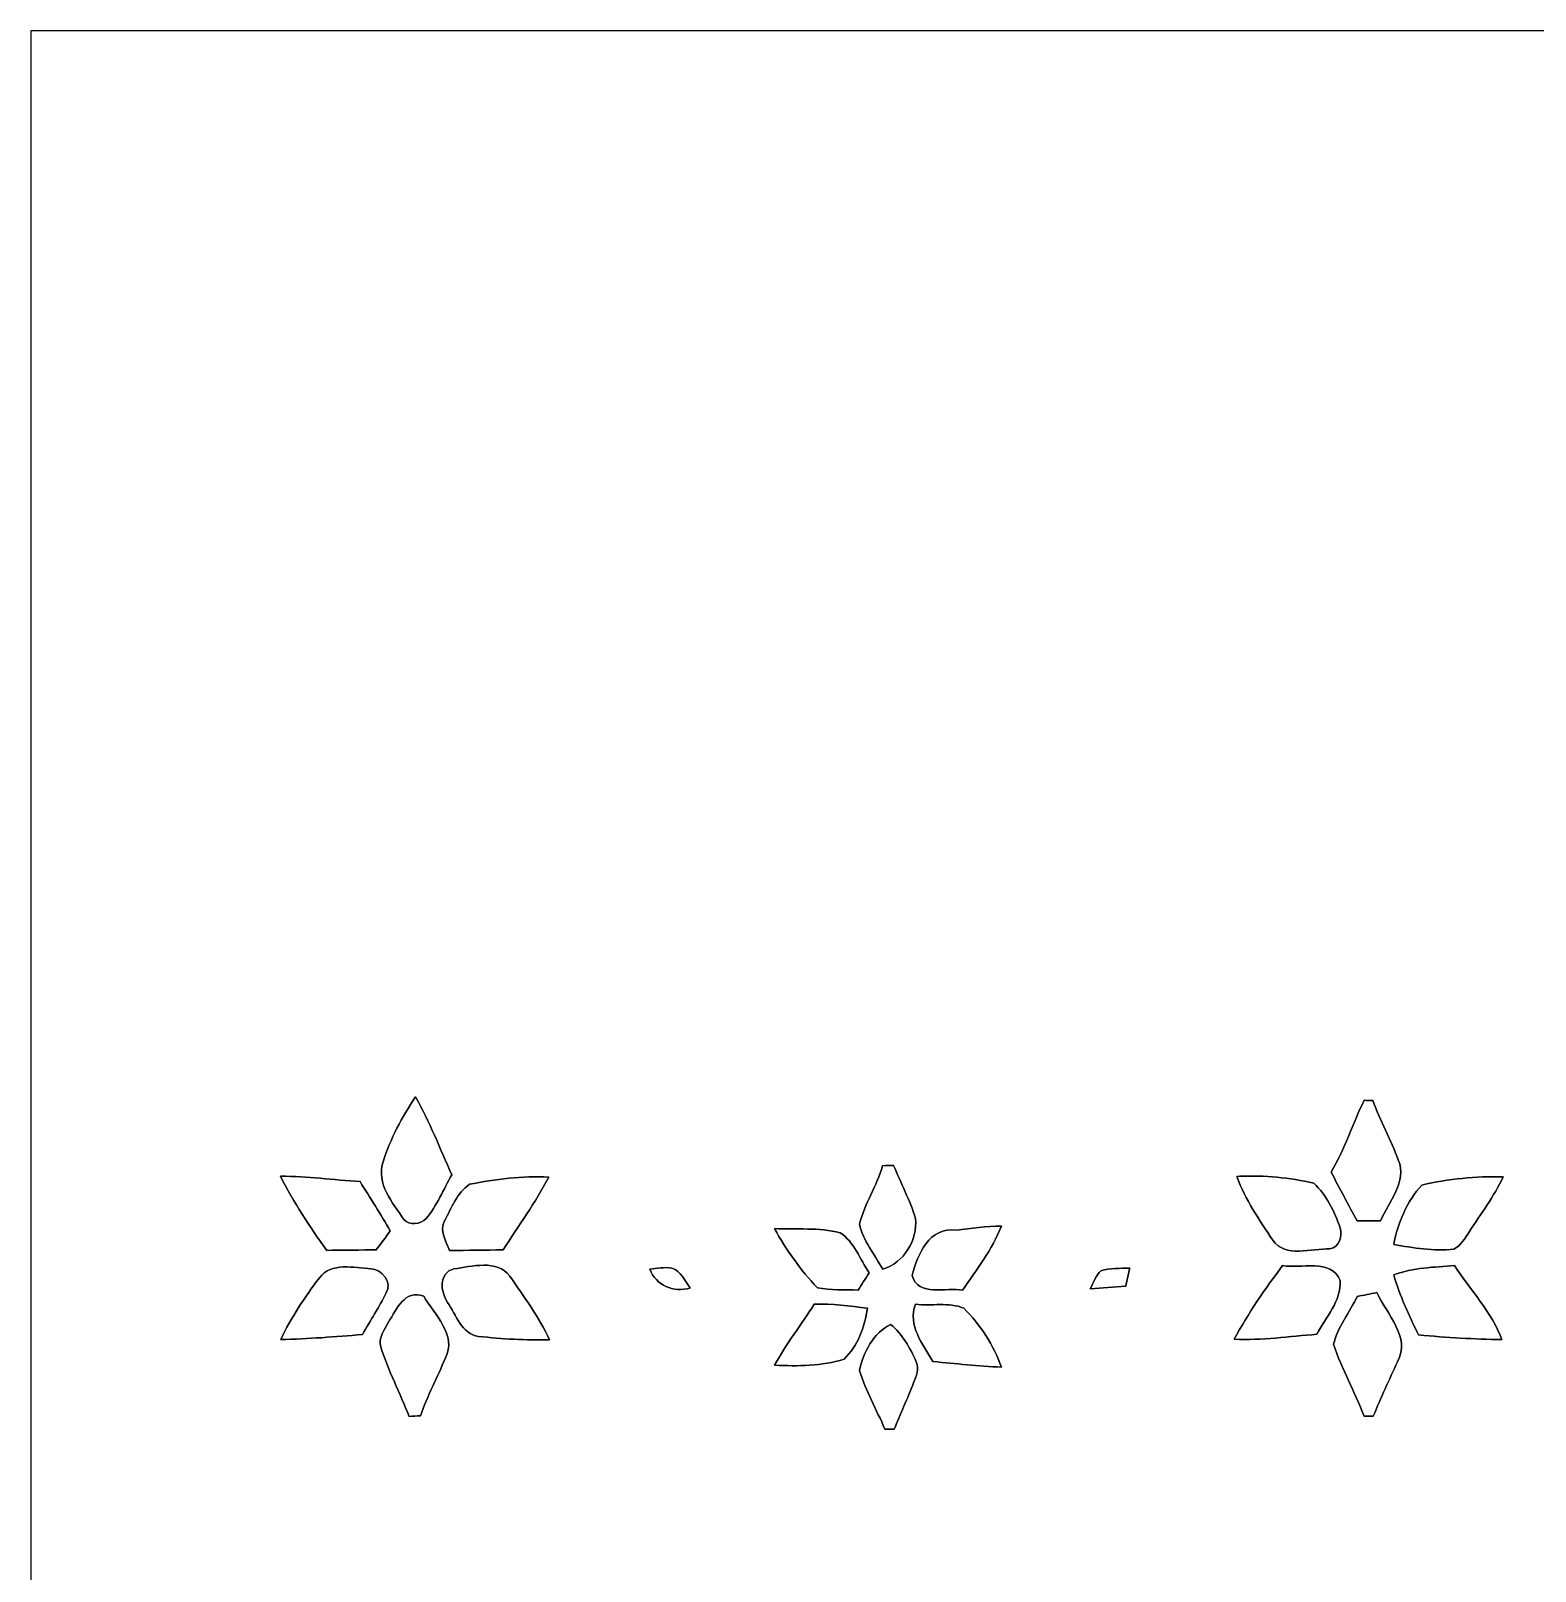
# Model space of a CAD drawing. Header units: centimetres. Extents: x -16.8 to 16.8, y -16.7 to 16.7.
# Drawn here: x -16.77 to -0.49, y 0 to 16.67 of the extents above; entities that cross this region are included whole.
import ezdxf

# ---------------------------------------------------------------- set-up
doc = ezdxf.new("R2010")
doc.units = ezdxf.units.CM
doc.header["$MEASUREMENT"] = 0
doc.layers.add('Layer 1', color=7, linetype='Continuous')

msp = doc.modelspace()

# ---------------------------------------------------------------- linework, layer by layer
at = {"layer": 'Layer 1', "color": 7}
for points, knots in [([(-16.77458, 16.66875), (-16.77458, 16.66875), (16.77458, 16.66875), (16.77458, 16.66875), (16.77458, 16.66875), (16.77458, 16.66875), (16.77458, -16.66875), (16.77458, -16.66875), (16.77458, -16.66875), (16.77458, -16.66875), (-16.77458, -16.66875), (-16.77458, -16.66875), (-16.77458, -16.66875), (-16.77458, -16.66875), (-16.77458, 16.66875), (-16.77458, 16.66875), (-16.77458, 16.66875), (-16.77458, 16.66875), (-16.77458, 16.66875), (-16.77458, 16.66875)], [0, 0, 0, 0, 0.16666667, 0.16666667, 0.16666667, 0.16666667, 0.33333333, 0.33333333, 0.33333333, 0.33333333, 0.5, 0.5, 0.5, 0.5, 0.66666667, 0.66666667, 0.66666667, 0.66666667, 1, 1, 1, 1]), ([(-12.96211, 4.42842), (-12.88274, 4.67889), (-12.75644, 4.91419), (-12.61181, 5.13256), (-12.61181, 5.13256), (-12.45553, 4.86445), (-12.34687, 4.572), (-12.2174, 4.29048), (-12.2174, 4.29048), (-12.30948, 4.13279), (-12.37439, 3.95499), (-12.49539, 3.81564), (-12.49539, 3.81564), (-12.56065, 3.75461), (-12.67178, 3.73521), (-12.73704, 3.80718), (-12.73704, 3.80718), (-12.85699, 3.98815), (-13.03902, 4.19029), (-12.96211, 4.42842)], [0, 0, 0, 0, 0.16666667, 0.16666667, 0.16666667, 0.16666667, 0.33333333, 0.33333333, 0.33333333, 0.33333333, 0.5, 0.5, 0.5, 0.5, 0.66666667, 0.66666667, 0.66666667, 0.66666667, 1, 1, 1, 1]), ([(-2.34209, 5.09587), (-2.31881, 5.09517), (-2.27189, 5.09376), (-2.24825, 5.09305), (-2.24825, 5.09305), (-2.1657, 4.87539), (-2.0574, 4.66866), (-1.97203, 4.45206), (-1.97203, 4.45206), (-1.87607, 4.2104), (-2.07222, 4.00156), (-2.1657, 3.79166), (-2.1657, 3.79166), (-2.22885, 3.79166), (-2.35444, 3.79201), (-2.41723, 3.79201), (-2.41723, 3.79201), (-2.51389, 3.96593), (-2.60738, 4.14126), (-2.6984, 4.31765), (-2.6984, 4.31765), (-2.55376, 4.56494), (-2.46592, 4.8387), (-2.34209, 5.09587)], [0, 0, 0, 0, 0.14285714, 0.14285714, 0.14285714, 0.14285714, 0.28571429, 0.28571429, 0.28571429, 0.28571429, 0.42857143, 0.42857143, 0.42857143, 0.42857143, 0.57142857, 0.57142857, 0.57142857, 0.57142857, 0.71428571, 0.71428571, 0.71428571, 0.71428571, 1, 1, 1, 1]), ([(-7.55403, 4.3882), (-7.51452, 4.38856), (-7.47501, 4.38856), (-7.43514, 4.38856), (-7.43514, 4.38856), (-7.35471, 4.19876), (-7.26017, 4.01461), (-7.19772, 3.81741), (-7.19772, 3.81741), (-7.17515, 3.58069), (-7.32296, 3.33798), (-7.55297, 3.26672), (-7.55297, 3.26672), (-7.63658, 3.42865), (-7.76993, 3.57399), (-7.80344, 3.75673), (-7.80344, 3.75673), (-7.75018, 3.97651), (-7.61647, 4.16983), (-7.55403, 4.3882)], [0, 0, 0, 0, 0.16666667, 0.16666667, 0.16666667, 0.16666667, 0.33333333, 0.33333333, 0.33333333, 0.33333333, 0.5, 0.5, 0.5, 0.5, 0.66666667, 0.66666667, 0.66666667, 0.66666667, 1, 1, 1, 1]), ([(-14.07195, 4.2739), (-13.78409, 4.2732), (-13.49798, 4.23545), (-13.21118, 4.21534), (-13.21118, 4.21534), (-13.09934, 4.03966), (-12.98963, 3.86221), (-12.88309, 3.683), (-12.88309, 3.683), (-12.93354, 3.61386), (-12.98504, 3.54506), (-13.03726, 3.47698), (-13.03726, 3.47698), (-13.17025, 3.47557), (-13.4366, 3.4731), (-13.56995, 3.47169), (-13.56995, 3.47169), (-13.75622, 3.72639), (-13.92908, 3.99239), (-14.07195, 4.2739)], [0, 0, 0, 0, 0.16666667, 0.16666667, 0.16666667, 0.16666667, 0.33333333, 0.33333333, 0.33333333, 0.33333333, 0.5, 0.5, 0.5, 0.5, 0.66666667, 0.66666667, 0.66666667, 0.66666667, 1, 1, 1, 1]), ([(-12.02761, 4.18641), (-11.74574, 4.24215), (-11.45646, 4.28025), (-11.16859, 4.26508), (-11.16859, 4.26508), (-11.31041, 3.98921), (-11.49491, 3.73874), (-11.66072, 3.47733), (-11.66072, 3.47733), (-11.85404, 3.47521), (-12.04736, 3.47239), (-12.24068, 3.46886), (-12.24068, 3.46886), (-12.28019, 3.57011), (-12.35428, 3.683), (-12.29572, 3.79166), (-12.29572, 3.79166), (-12.22058, 3.92959), (-12.16025, 4.09328), (-12.02761, 4.18641)], [0, 0, 0, 0, 0.16666667, 0.16666667, 0.16666667, 0.16666667, 0.33333333, 0.33333333, 0.33333333, 0.33333333, 0.5, 0.5, 0.5, 0.5, 0.66666667, 0.66666667, 0.66666667, 0.66666667, 1, 1, 1, 1]), ([(-3.68759, 4.2732), (-3.42018, 4.28484), (-3.14854, 4.25979), (-2.88784, 4.19911), (-2.88784, 4.19911), (-2.74814, 4.07176), (-2.66312, 3.89079), (-2.60103, 3.7144), (-2.60103, 3.7144), (-2.57598, 3.62726), (-2.60844, 3.50026), (-2.71286, 3.48862), (-2.71286, 3.48862), (-2.90689, 3.49391), (-3.19793, 3.38596), (-3.33093, 3.58211), (-3.33093, 3.58211), (-3.47768, 3.80012), (-3.62691, 4.02272), (-3.72145, 4.26932), (-3.72145, 4.26932), (-3.72145, 4.26932), (-3.68759, 4.2732), (-3.68759, 4.2732)], [0, 0, 0, 0, 0.14285714, 0.14285714, 0.14285714, 0.14285714, 0.28571429, 0.28571429, 0.28571429, 0.28571429, 0.42857143, 0.42857143, 0.42857143, 0.42857143, 0.57142857, 0.57142857, 0.57142857, 0.57142857, 0.71428571, 0.71428571, 0.71428571, 0.71428571, 1, 1, 1, 1]), ([(-1.71662, 4.17901), (-1.42981, 4.24356), (-1.13277, 4.27637), (-0.8382, 4.26649), (-0.8382, 4.26649), (-0.93486, 4.05483), (-1.07738, 3.86962), (-1.20191, 3.67418), (-1.20191, 3.67418), (-1.24989, 3.60433), (-1.29434, 3.52637), (-1.37054, 3.48333), (-1.37054, 3.48333), (-1.58926, 3.46393), (-1.80728, 3.49603), (-2.02142, 3.53624), (-2.02142, 3.53624), (-1.97591, 3.77049), (-1.87889, 4.00332), (-1.71662, 4.17901)], [0, 0, 0, 0, 0.16666667, 0.16666667, 0.16666667, 0.16666667, 0.33333333, 0.33333333, 0.33333333, 0.33333333, 0.5, 0.5, 0.5, 0.5, 0.66666667, 0.66666667, 0.66666667, 0.66666667, 1, 1, 1, 1]), ([(-8.72455, 3.70699), (-8.48819, 3.69535), (-8.24406, 3.72181), (-8.01335, 3.66219), (-8.01335, 3.66219), (-7.86165, 3.5627), (-7.79992, 3.37573), (-7.70008, 3.22968), (-7.70008, 3.22968), (-7.73924, 3.16618), (-7.77946, 3.10268), (-7.81967, 3.03953), (-7.81967, 3.03953), (-7.96608, 3.054), (-8.11671, 3.03354), (-8.26064, 3.06776), (-8.26064, 3.06776), (-8.44197, 3.25755), (-8.59861, 3.47557), (-8.72455, 3.70699)], [0, 0, 0, 0, 0.16666667, 0.16666667, 0.16666667, 0.16666667, 0.33333333, 0.33333333, 0.33333333, 0.33333333, 0.5, 0.5, 0.5, 0.5, 0.66666667, 0.66666667, 0.66666667, 0.66666667, 1, 1, 1, 1]), ([(-6.75569, 3.68935), (-6.59448, 3.71157), (-6.4322, 3.73486), (-6.26886, 3.73274), (-6.26886, 3.73274), (-6.3694, 3.47945), (-6.53768, 3.26284), (-6.68973, 3.03953), (-6.68973, 3.03953), (-6.85765, 3.07587), (-7.17479, 2.96333), (-7.23406, 3.20146), (-7.23406, 3.20146), (-7.17585, 3.42794), (-7.04921, 3.73204), (-6.75569, 3.68935)], [0, 0, 0, 0, 0.2, 0.2, 0.2, 0.2, 0.4, 0.4, 0.4, 0.4, 0.6, 0.6, 0.6, 0.6, 1, 1, 1, 1]), ([(-13.65109, 3.17429), (-13.52338, 3.34857), (-13.27291, 3.28189), (-13.09335, 3.27237), (-13.09335, 3.27237), (-12.97376, 3.26602), (-12.85663, 3.12667), (-12.92719, 3.01272), (-12.92719, 3.01272), (-13.00304, 2.85679), (-13.10005, 2.71286), (-13.18436, 2.56117), (-13.18436, 2.56117), (-13.47858, 2.53683), (-13.7728, 2.51213), (-14.06807, 2.5079), (-14.06807, 2.5079), (-13.95836, 2.74638), (-13.80702, 2.96404), (-13.65109, 3.17429)], [0, 0, 0, 0, 0.16666667, 0.16666667, 0.16666667, 0.16666667, 0.33333333, 0.33333333, 0.33333333, 0.33333333, 0.5, 0.5, 0.5, 0.5, 0.66666667, 0.66666667, 0.66666667, 0.66666667, 1, 1, 1, 1]), ([(-12.19482, 3.27166), (-12.00291, 3.29494), (-11.7288, 3.37961), (-11.59016, 3.19299), (-11.59016, 3.19299), (-11.4367, 2.97004), (-11.27301, 2.7499), (-11.15871, 2.50331), (-11.15871, 2.50331), (-11.41554, 2.49837), (-11.67271, 2.51213), (-11.92777, 2.54071), (-11.92777, 2.54071), (-12.11227, 2.56434), (-12.17119, 2.77742), (-12.26326, 2.90865), (-12.26326, 2.90865), (-12.34158, 3.02154), (-12.36169, 3.23074), (-12.19482, 3.27166)], [0, 0, 0, 0, 0.16666667, 0.16666667, 0.16666667, 0.16666667, 0.33333333, 0.33333333, 0.33333333, 0.33333333, 0.5, 0.5, 0.5, 0.5, 0.66666667, 0.66666667, 0.66666667, 0.66666667, 1, 1, 1, 1]), ([(-3.22404, 3.308), (-3.03918, 3.26743), (-2.6924, 3.39161), (-2.60315, 3.14537), (-2.60315, 3.14537), (-2.58763, 2.91924), (-2.75802, 2.75202), (-2.85362, 2.56399), (-2.85362, 2.56399), (-3.15101, 2.53929), (-3.44876, 2.49802), (-3.74791, 2.50966), (-3.74791, 2.50966), (-3.59833, 2.79118), (-3.41595, 3.054), (-3.22404, 3.308)], [0, 0, 0, 0, 0.2, 0.2, 0.2, 0.2, 0.4, 0.4, 0.4, 0.4, 0.6, 0.6, 0.6, 0.6, 1, 1, 1, 1]), ([(-10.07569, 3.26708), (-9.99631, 3.27519), (-9.91588, 3.29247), (-9.8358, 3.28048), (-9.8358, 3.28048), (-9.73631, 3.24803), (-9.69257, 3.14149), (-9.63613, 3.06246), (-9.63613, 3.06246), (-9.82627, 3.01449), (-10.0016, 3.0928), (-10.07569, 3.26708)], [0, 0, 0, 0, 0.25, 0.25, 0.25, 0.25, 0.5, 0.5, 0.5, 0.5, 1, 1, 1, 1]), ([(-5.19183, 3.25191), (-5.09164, 3.2833), (-4.98404, 3.27307), (-4.87998, 3.28048), (-4.87998, 3.28048), (-4.89373, 3.21557), (-4.90784, 3.15066), (-4.92231, 3.0861), (-4.92231, 3.0861), (-5.05037, 3.07446), (-5.17878, 3.06493), (-5.30684, 3.05611), (-5.30684, 3.05611), (-5.27297, 3.12349), (-5.2451, 3.19687), (-5.19183, 3.25191)], [0, 0, 0, 0, 0.2, 0.2, 0.2, 0.2, 0.4, 0.4, 0.4, 0.4, 0.6, 0.6, 0.6, 0.6, 1, 1, 1, 1]), ([(-2.02177, 3.20569), (-1.81293, 3.28859), (-1.58503, 3.28754), (-1.36384, 3.30659), (-1.36384, 3.30659), (-1.19027, 3.04271), (-0.96344, 2.80564), (-0.85019, 2.50578), (-0.85019, 2.50578), (-1.15147, 2.51107), (-1.45203, 2.52906), (-1.75189, 2.55588), (-1.75189, 2.55588), (-1.85526, 2.76684), (-1.95721, 2.97956), (-2.02177, 3.20569)], [0, 0, 0, 0, 0.2, 0.2, 0.2, 0.2, 0.4, 0.4, 0.4, 0.4, 0.6, 0.6, 0.6, 0.6, 1, 1, 1, 1]), ([(-12.89897, 2.70051), (-12.81359, 2.83528), (-12.7314, 3.05012), (-12.52079, 2.97462), (-12.52079, 2.97462), (-12.40719, 2.78165), (-12.15849, 2.55164), (-12.28654, 2.30717), (-12.28654, 2.30717), (-12.37474, 2.09797), (-12.48093, 1.89618), (-12.55783, 1.6824), (-12.55783, 1.6824), (-12.5984, 1.67993), (-12.63862, 1.67746), (-12.67883, 1.67499), (-12.67883, 1.67499), (-12.77902, 1.92652), (-12.90426, 2.16782), (-12.98575, 2.42641), (-12.98575, 2.42641), (-13.01997, 2.52695), (-12.93883, 2.6162), (-12.89897, 2.70051)], [0, 0, 0, 0, 0.14285714, 0.14285714, 0.14285714, 0.14285714, 0.28571429, 0.28571429, 0.28571429, 0.28571429, 0.42857143, 0.42857143, 0.42857143, 0.42857143, 0.57142857, 0.57142857, 0.57142857, 0.57142857, 0.71428571, 0.71428571, 0.71428571, 0.71428571, 1, 1, 1, 1]), ([(-2.41582, 2.97321), (-2.34562, 2.98662), (-2.27542, 3.00073), (-2.20486, 3.01519), (-2.20486, 3.01519), (-2.09938, 2.78342), (-1.83268, 2.53118), (-1.9812, 2.2666), (-1.9812, 2.2666), (-2.0701, 2.07081), (-2.16182, 1.87643), (-2.24261, 1.67675), (-2.24261, 1.67675), (-2.26766, 1.67675), (-2.3181, 1.67711), (-2.34315, 1.67711), (-2.34315, 1.67711), (-2.44016, 1.94169), (-2.58586, 2.18722), (-2.673, 2.45498), (-2.673, 2.45498), (-2.63172, 2.64195), (-2.49837, 2.80141), (-2.41582, 2.97321)], [0, 0, 0, 0, 0.14285714, 0.14285714, 0.14285714, 0.14285714, 0.28571429, 0.28571429, 0.28571429, 0.28571429, 0.42857143, 0.42857143, 0.42857143, 0.42857143, 0.57142857, 0.57142857, 0.57142857, 0.57142857, 0.71428571, 0.71428571, 0.71428571, 0.71428571, 1, 1, 1, 1]), ([(-8.29381, 2.88819), (-8.10084, 2.89701), (-7.90857, 2.87302), (-7.71772, 2.8448), (-7.71772, 2.8448), (-7.74947, 2.64478), (-7.81967, 2.43487), (-7.97207, 2.29482), (-7.97207, 2.29482), (-8.21126, 2.21509), (-8.47372, 2.21968), (-8.72419, 2.2285), (-8.72419, 2.2285), (-8.59755, 2.45886), (-8.43598, 2.66771), (-8.29381, 2.88819)], [0, 0, 0, 0, 0.2, 0.2, 0.2, 0.2, 0.4, 0.4, 0.4, 0.4, 0.6, 0.6, 0.6, 0.6, 1, 1, 1, 1]), ([(-7.19914, 2.88996), (-7.0291, 2.86597), (-6.83789, 2.9143), (-6.67632, 2.84551), (-6.67632, 2.84551), (-6.49499, 2.66771), (-6.35282, 2.44757), (-6.26816, 2.20733), (-6.26816, 2.20733), (-6.51651, 2.22074), (-6.76346, 2.24473), (-7.01075, 2.26871), (-7.01075, 2.26871), (-7.11906, 2.45604), (-7.28592, 2.65959), (-7.19914, 2.88996)], [0, 0, 0, 0, 0.2, 0.2, 0.2, 0.2, 0.4, 0.4, 0.4, 0.4, 0.6, 0.6, 0.6, 0.6, 1, 1, 1, 1]), ([(-7.80344, 2.17099), (-7.76676, 2.36538), (-7.65175, 2.58092), (-7.46831, 2.67018), (-7.46831, 2.67018), (-7.33919, 2.56575), (-7.25629, 2.41582), (-7.18996, 2.26695), (-7.18996, 2.26695), (-7.15222, 2.19075), (-7.19243, 2.11032), (-7.21819, 2.03764), (-7.21819, 2.03764), (-7.28451, 1.86902), (-7.36177, 1.70462), (-7.42809, 1.53564), (-7.42809, 1.53564), (-7.45349, 1.53564), (-7.50429, 1.53564), (-7.52969, 1.53564), (-7.52969, 1.53564), (-7.61824, 1.74837), (-7.73959, 1.9498), (-7.80344, 2.17099)], [0, 0, 0, 0, 0.14285714, 0.14285714, 0.14285714, 0.14285714, 0.28571429, 0.28571429, 0.28571429, 0.28571429, 0.42857143, 0.42857143, 0.42857143, 0.42857143, 0.57142857, 0.57142857, 0.57142857, 0.57142857, 0.71428571, 0.71428571, 0.71428571, 0.71428571, 1, 1, 1, 1])]:
    msp.add_open_spline(points, degree=3, knots=knots, dxfattribs=at)
at = {"layer": 'Layer 1', "color": 251}
for points, knots in [([(-12.96211, 4.42842), (-13.03902, 4.19029), (-12.85699, 3.98815), (-12.73704, 3.80718), (-12.73704, 3.80718), (-12.67178, 3.73521), (-12.56065, 3.75461), (-12.49539, 3.81564), (-12.49539, 3.81564), (-12.37439, 3.95499), (-12.30948, 4.13279), (-12.2174, 4.29048), (-12.2174, 4.29048), (-12.34687, 4.572), (-12.45553, 4.86445), (-12.61181, 5.13256), (-12.61181, 5.13256), (-12.75644, 4.91419), (-12.88274, 4.67889), (-12.96211, 4.42842), (-12.96211, 4.42842), (-12.96211, 4.42842), (-12.96211, 4.42842), (-12.96211, 4.42842)], [0, 0, 0, 0, 0.14285714, 0.14285714, 0.14285714, 0.14285714, 0.28571429, 0.28571429, 0.28571429, 0.28571429, 0.42857143, 0.42857143, 0.42857143, 0.42857143, 0.57142857, 0.57142857, 0.57142857, 0.57142857, 0.71428571, 0.71428571, 0.71428571, 0.71428571, 1, 1, 1, 1]), ([(-2.34209, 5.09587), (-2.46592, 4.8387), (-2.55376, 4.56494), (-2.6984, 4.31765), (-2.6984, 4.31765), (-2.60738, 4.14126), (-2.51389, 3.96593), (-2.41723, 3.79201), (-2.41723, 3.79201), (-2.35444, 3.79201), (-2.22885, 3.79166), (-2.1657, 3.79166), (-2.1657, 3.79166), (-2.07222, 4.00156), (-1.87607, 4.2104), (-1.97203, 4.45206), (-1.97203, 4.45206), (-2.0574, 4.66866), (-2.1657, 4.87539), (-2.24825, 5.09305), (-2.24825, 5.09305), (-2.27189, 5.09376), (-2.31881, 5.09517), (-2.34209, 5.09587), (-2.34209, 5.09587), (-2.34209, 5.09587), (-2.34209, 5.09587), (-2.34209, 5.09587)], [0, 0, 0, 0, 0.125, 0.125, 0.125, 0.125, 0.25, 0.25, 0.25, 0.25, 0.375, 0.375, 0.375, 0.375, 0.5, 0.5, 0.5, 0.5, 0.625, 0.625, 0.625, 0.625, 0.75, 0.75, 0.75, 0.75, 1, 1, 1, 1]), ([(-7.55403, 4.3882), (-7.61647, 4.16983), (-7.75018, 3.97651), (-7.80344, 3.75673), (-7.80344, 3.75673), (-7.76993, 3.57399), (-7.63658, 3.42865), (-7.55297, 3.26672), (-7.55297, 3.26672), (-7.32296, 3.33798), (-7.17515, 3.58069), (-7.19772, 3.81741), (-7.19772, 3.81741), (-7.26017, 4.01461), (-7.35471, 4.19876), (-7.43514, 4.38856), (-7.43514, 4.38856), (-7.47501, 4.38856), (-7.51452, 4.38856), (-7.55403, 4.3882), (-7.55403, 4.3882), (-7.55403, 4.3882), (-7.55403, 4.3882), (-7.55403, 4.3882)], [0, 0, 0, 0, 0.14285714, 0.14285714, 0.14285714, 0.14285714, 0.28571429, 0.28571429, 0.28571429, 0.28571429, 0.42857143, 0.42857143, 0.42857143, 0.42857143, 0.57142857, 0.57142857, 0.57142857, 0.57142857, 0.71428571, 0.71428571, 0.71428571, 0.71428571, 1, 1, 1, 1]), ([(-14.07195, 4.2739), (-13.92908, 3.99239), (-13.75622, 3.72639), (-13.56995, 3.47169), (-13.56995, 3.47169), (-13.4366, 3.4731), (-13.17025, 3.47557), (-13.03726, 3.47698), (-13.03726, 3.47698), (-12.98504, 3.54506), (-12.93354, 3.61386), (-12.88309, 3.683), (-12.88309, 3.683), (-12.98963, 3.86221), (-13.09934, 4.03966), (-13.21118, 4.21534), (-13.21118, 4.21534), (-13.49798, 4.23545), (-13.78409, 4.2732), (-14.07195, 4.2739), (-14.07195, 4.2739), (-14.07195, 4.2739), (-14.07195, 4.2739), (-14.07195, 4.2739)], [0, 0, 0, 0, 0.14285714, 0.14285714, 0.14285714, 0.14285714, 0.28571429, 0.28571429, 0.28571429, 0.28571429, 0.42857143, 0.42857143, 0.42857143, 0.42857143, 0.57142857, 0.57142857, 0.57142857, 0.57142857, 0.71428571, 0.71428571, 0.71428571, 0.71428571, 1, 1, 1, 1]), ([(-12.02761, 4.18641), (-12.16025, 4.09328), (-12.22058, 3.92959), (-12.29572, 3.79166), (-12.29572, 3.79166), (-12.35428, 3.683), (-12.28019, 3.57011), (-12.24068, 3.46886), (-12.24068, 3.46886), (-12.04736, 3.47239), (-11.85404, 3.47521), (-11.66072, 3.47733), (-11.66072, 3.47733), (-11.49491, 3.73874), (-11.31041, 3.98921), (-11.16859, 4.26508), (-11.16859, 4.26508), (-11.45646, 4.28025), (-11.74574, 4.24215), (-12.02761, 4.18641), (-12.02761, 4.18641), (-12.02761, 4.18641), (-12.02761, 4.18641), (-12.02761, 4.18641)], [0, 0, 0, 0, 0.14285714, 0.14285714, 0.14285714, 0.14285714, 0.28571429, 0.28571429, 0.28571429, 0.28571429, 0.42857143, 0.42857143, 0.42857143, 0.42857143, 0.57142857, 0.57142857, 0.57142857, 0.57142857, 0.71428571, 0.71428571, 0.71428571, 0.71428571, 1, 1, 1, 1]), ([(-3.68759, 4.2732), (-3.68759, 4.2732), (-3.72145, 4.26932), (-3.72145, 4.26932), (-3.72145, 4.26932), (-3.62691, 4.02272), (-3.47768, 3.80012), (-3.33093, 3.58211), (-3.33093, 3.58211), (-3.19793, 3.38596), (-2.90689, 3.49391), (-2.71286, 3.48862), (-2.71286, 3.48862), (-2.60844, 3.50026), (-2.57598, 3.62726), (-2.60103, 3.7144), (-2.60103, 3.7144), (-2.66312, 3.89079), (-2.74814, 4.07176), (-2.88784, 4.19911), (-2.88784, 4.19911), (-3.14854, 4.25979), (-3.42018, 4.28484), (-3.68759, 4.2732), (-3.68759, 4.2732), (-3.68759, 4.2732), (-3.68759, 4.2732), (-3.68759, 4.2732)], [0, 0, 0, 0, 0.125, 0.125, 0.125, 0.125, 0.25, 0.25, 0.25, 0.25, 0.375, 0.375, 0.375, 0.375, 0.5, 0.5, 0.5, 0.5, 0.625, 0.625, 0.625, 0.625, 0.75, 0.75, 0.75, 0.75, 1, 1, 1, 1]), ([(-1.71662, 4.17901), (-1.87889, 4.00332), (-1.97591, 3.77049), (-2.02142, 3.53624), (-2.02142, 3.53624), (-1.80728, 3.49603), (-1.58926, 3.46393), (-1.37054, 3.48333), (-1.37054, 3.48333), (-1.29434, 3.52637), (-1.24989, 3.60433), (-1.20191, 3.67418), (-1.20191, 3.67418), (-1.07738, 3.86962), (-0.93486, 4.05483), (-0.8382, 4.26649), (-0.8382, 4.26649), (-1.13277, 4.27637), (-1.42981, 4.24356), (-1.71662, 4.17901), (-1.71662, 4.17901), (-1.71662, 4.17901), (-1.71662, 4.17901), (-1.71662, 4.17901)], [0, 0, 0, 0, 0.14285714, 0.14285714, 0.14285714, 0.14285714, 0.28571429, 0.28571429, 0.28571429, 0.28571429, 0.42857143, 0.42857143, 0.42857143, 0.42857143, 0.57142857, 0.57142857, 0.57142857, 0.57142857, 0.71428571, 0.71428571, 0.71428571, 0.71428571, 1, 1, 1, 1]), ([(-8.72455, 3.70699), (-8.59861, 3.47557), (-8.44197, 3.25755), (-8.26064, 3.06776), (-8.26064, 3.06776), (-8.11671, 3.03354), (-7.96608, 3.054), (-7.81967, 3.03953), (-7.81967, 3.03953), (-7.77946, 3.10268), (-7.73924, 3.16618), (-7.70008, 3.22968), (-7.70008, 3.22968), (-7.79992, 3.37573), (-7.86165, 3.5627), (-8.01335, 3.66219), (-8.01335, 3.66219), (-8.24406, 3.72181), (-8.48819, 3.69535), (-8.72455, 3.70699), (-8.72455, 3.70699), (-8.72455, 3.70699), (-8.72455, 3.70699), (-8.72455, 3.70699)], [0, 0, 0, 0, 0.14285714, 0.14285714, 0.14285714, 0.14285714, 0.28571429, 0.28571429, 0.28571429, 0.28571429, 0.42857143, 0.42857143, 0.42857143, 0.42857143, 0.57142857, 0.57142857, 0.57142857, 0.57142857, 0.71428571, 0.71428571, 0.71428571, 0.71428571, 1, 1, 1, 1]), ([(-6.75569, 3.68935), (-7.04921, 3.73204), (-7.17585, 3.42794), (-7.23406, 3.20146), (-7.23406, 3.20146), (-7.17479, 2.96333), (-6.85765, 3.07587), (-6.68973, 3.03953), (-6.68973, 3.03953), (-6.53768, 3.26284), (-6.3694, 3.47945), (-6.26886, 3.73274), (-6.26886, 3.73274), (-6.4322, 3.73486), (-6.59448, 3.71157), (-6.75569, 3.68935), (-6.75569, 3.68935), (-6.75569, 3.68935), (-6.75569, 3.68935), (-6.75569, 3.68935)], [0, 0, 0, 0, 0.16666667, 0.16666667, 0.16666667, 0.16666667, 0.33333333, 0.33333333, 0.33333333, 0.33333333, 0.5, 0.5, 0.5, 0.5, 0.66666667, 0.66666667, 0.66666667, 0.66666667, 1, 1, 1, 1]), ([(-13.65109, 3.17429), (-13.80702, 2.96404), (-13.95836, 2.74638), (-14.06807, 2.5079), (-14.06807, 2.5079), (-13.7728, 2.51213), (-13.47858, 2.53683), (-13.18436, 2.56117), (-13.18436, 2.56117), (-13.10005, 2.71286), (-13.00304, 2.85679), (-12.92719, 3.01272), (-12.92719, 3.01272), (-12.85663, 3.12667), (-12.97376, 3.26602), (-13.09335, 3.27237), (-13.09335, 3.27237), (-13.27291, 3.28189), (-13.52338, 3.34857), (-13.65109, 3.17429), (-13.65109, 3.17429), (-13.65109, 3.17429), (-13.65109, 3.17429), (-13.65109, 3.17429)], [0, 0, 0, 0, 0.14285714, 0.14285714, 0.14285714, 0.14285714, 0.28571429, 0.28571429, 0.28571429, 0.28571429, 0.42857143, 0.42857143, 0.42857143, 0.42857143, 0.57142857, 0.57142857, 0.57142857, 0.57142857, 0.71428571, 0.71428571, 0.71428571, 0.71428571, 1, 1, 1, 1]), ([(-12.19482, 3.27166), (-12.36169, 3.23074), (-12.34158, 3.02154), (-12.26326, 2.90865), (-12.26326, 2.90865), (-12.17119, 2.77742), (-12.11227, 2.56434), (-11.92777, 2.54071), (-11.92777, 2.54071), (-11.67271, 2.51213), (-11.41554, 2.49837), (-11.15871, 2.50331), (-11.15871, 2.50331), (-11.27301, 2.7499), (-11.4367, 2.97004), (-11.59016, 3.19299), (-11.59016, 3.19299), (-11.7288, 3.37961), (-12.00291, 3.29494), (-12.19482, 3.27166), (-12.19482, 3.27166), (-12.19482, 3.27166), (-12.19482, 3.27166), (-12.19482, 3.27166)], [0, 0, 0, 0, 0.14285714, 0.14285714, 0.14285714, 0.14285714, 0.28571429, 0.28571429, 0.28571429, 0.28571429, 0.42857143, 0.42857143, 0.42857143, 0.42857143, 0.57142857, 0.57142857, 0.57142857, 0.57142857, 0.71428571, 0.71428571, 0.71428571, 0.71428571, 1, 1, 1, 1]), ([(-3.22404, 3.308), (-3.41595, 3.054), (-3.59833, 2.79118), (-3.74791, 2.50966), (-3.74791, 2.50966), (-3.44876, 2.49802), (-3.15101, 2.53929), (-2.85362, 2.56399), (-2.85362, 2.56399), (-2.75802, 2.75202), (-2.58763, 2.91924), (-2.60315, 3.14537), (-2.60315, 3.14537), (-2.6924, 3.39161), (-3.03918, 3.26743), (-3.22404, 3.308), (-3.22404, 3.308), (-3.22404, 3.308), (-3.22404, 3.308), (-3.22404, 3.308)], [0, 0, 0, 0, 0.16666667, 0.16666667, 0.16666667, 0.16666667, 0.33333333, 0.33333333, 0.33333333, 0.33333333, 0.5, 0.5, 0.5, 0.5, 0.66666667, 0.66666667, 0.66666667, 0.66666667, 1, 1, 1, 1]), ([(-10.07569, 3.26708), (-10.0016, 3.0928), (-9.82627, 3.01449), (-9.63613, 3.06246), (-9.63613, 3.06246), (-9.69257, 3.14149), (-9.73631, 3.24803), (-9.8358, 3.28048), (-9.8358, 3.28048), (-9.91588, 3.29247), (-9.99631, 3.27519), (-10.07569, 3.26708), (-10.07569, 3.26708), (-10.07569, 3.26708), (-10.07569, 3.26708), (-10.07569, 3.26708)], [0, 0, 0, 0, 0.2, 0.2, 0.2, 0.2, 0.4, 0.4, 0.4, 0.4, 0.6, 0.6, 0.6, 0.6, 1, 1, 1, 1]), ([(-5.19183, 3.25191), (-5.2451, 3.19687), (-5.27297, 3.12349), (-5.30684, 3.05611), (-5.30684, 3.05611), (-5.17878, 3.06493), (-5.05037, 3.07446), (-4.92231, 3.0861), (-4.92231, 3.0861), (-4.90784, 3.15066), (-4.89373, 3.21557), (-4.87998, 3.28048), (-4.87998, 3.28048), (-4.98404, 3.27307), (-5.09164, 3.2833), (-5.19183, 3.25191), (-5.19183, 3.25191), (-5.19183, 3.25191), (-5.19183, 3.25191), (-5.19183, 3.25191)], [0, 0, 0, 0, 0.16666667, 0.16666667, 0.16666667, 0.16666667, 0.33333333, 0.33333333, 0.33333333, 0.33333333, 0.5, 0.5, 0.5, 0.5, 0.66666667, 0.66666667, 0.66666667, 0.66666667, 1, 1, 1, 1]), ([(-2.02177, 3.20569), (-1.95721, 2.97956), (-1.85526, 2.76684), (-1.75189, 2.55588), (-1.75189, 2.55588), (-1.45203, 2.52906), (-1.15147, 2.51107), (-0.85019, 2.50578), (-0.85019, 2.50578), (-0.96344, 2.80564), (-1.19027, 3.04271), (-1.36384, 3.30659), (-1.36384, 3.30659), (-1.58503, 3.28754), (-1.81293, 3.28859), (-2.02177, 3.20569), (-2.02177, 3.20569), (-2.02177, 3.20569), (-2.02177, 3.20569), (-2.02177, 3.20569)], [0, 0, 0, 0, 0.16666667, 0.16666667, 0.16666667, 0.16666667, 0.33333333, 0.33333333, 0.33333333, 0.33333333, 0.5, 0.5, 0.5, 0.5, 0.66666667, 0.66666667, 0.66666667, 0.66666667, 1, 1, 1, 1]), ([(-12.89897, 2.70051), (-12.93883, 2.6162), (-13.01997, 2.52695), (-12.98575, 2.42641), (-12.98575, 2.42641), (-12.90426, 2.16782), (-12.77902, 1.92652), (-12.67883, 1.67499), (-12.67883, 1.67499), (-12.63862, 1.67746), (-12.5984, 1.67993), (-12.55783, 1.6824), (-12.55783, 1.6824), (-12.48093, 1.89618), (-12.37474, 2.09797), (-12.28654, 2.30717), (-12.28654, 2.30717), (-12.15849, 2.55164), (-12.40719, 2.78165), (-12.52079, 2.97462), (-12.52079, 2.97462), (-12.7314, 3.05012), (-12.81359, 2.83528), (-12.89897, 2.70051), (-12.89897, 2.70051), (-12.89897, 2.70051), (-12.89897, 2.70051), (-12.89897, 2.70051)], [0, 0, 0, 0, 0.125, 0.125, 0.125, 0.125, 0.25, 0.25, 0.25, 0.25, 0.375, 0.375, 0.375, 0.375, 0.5, 0.5, 0.5, 0.5, 0.625, 0.625, 0.625, 0.625, 0.75, 0.75, 0.75, 0.75, 1, 1, 1, 1]), ([(-2.41582, 2.97321), (-2.49837, 2.80141), (-2.63172, 2.64195), (-2.673, 2.45498), (-2.673, 2.45498), (-2.58586, 2.18722), (-2.44016, 1.94169), (-2.34315, 1.67711), (-2.34315, 1.67711), (-2.3181, 1.67711), (-2.26766, 1.67675), (-2.24261, 1.67675), (-2.24261, 1.67675), (-2.16182, 1.87643), (-2.0701, 2.07081), (-1.9812, 2.2666), (-1.9812, 2.2666), (-1.83268, 2.53118), (-2.09938, 2.78342), (-2.20486, 3.01519), (-2.20486, 3.01519), (-2.27542, 3.00073), (-2.34562, 2.98662), (-2.41582, 2.97321), (-2.41582, 2.97321), (-2.41582, 2.97321), (-2.41582, 2.97321), (-2.41582, 2.97321)], [0, 0, 0, 0, 0.125, 0.125, 0.125, 0.125, 0.25, 0.25, 0.25, 0.25, 0.375, 0.375, 0.375, 0.375, 0.5, 0.5, 0.5, 0.5, 0.625, 0.625, 0.625, 0.625, 0.75, 0.75, 0.75, 0.75, 1, 1, 1, 1]), ([(-8.29381, 2.88819), (-8.43598, 2.66771), (-8.59755, 2.45886), (-8.72419, 2.2285), (-8.72419, 2.2285), (-8.47372, 2.21968), (-8.21126, 2.21509), (-7.97207, 2.29482), (-7.97207, 2.29482), (-7.81967, 2.43487), (-7.74947, 2.64478), (-7.71772, 2.8448), (-7.71772, 2.8448), (-7.90857, 2.87302), (-8.10084, 2.89701), (-8.29381, 2.88819), (-8.29381, 2.88819), (-8.29381, 2.88819), (-8.29381, 2.88819), (-8.29381, 2.88819)], [0, 0, 0, 0, 0.16666667, 0.16666667, 0.16666667, 0.16666667, 0.33333333, 0.33333333, 0.33333333, 0.33333333, 0.5, 0.5, 0.5, 0.5, 0.66666667, 0.66666667, 0.66666667, 0.66666667, 1, 1, 1, 1]), ([(-7.19914, 2.88996), (-7.28592, 2.65959), (-7.11906, 2.45604), (-7.01075, 2.26871), (-7.01075, 2.26871), (-6.76346, 2.24473), (-6.51651, 2.22074), (-6.26816, 2.20733), (-6.26816, 2.20733), (-6.35282, 2.44757), (-6.49499, 2.66771), (-6.67632, 2.84551), (-6.67632, 2.84551), (-6.83789, 2.9143), (-7.0291, 2.86597), (-7.19914, 2.88996), (-7.19914, 2.88996), (-7.19914, 2.88996), (-7.19914, 2.88996), (-7.19914, 2.88996)], [0, 0, 0, 0, 0.16666667, 0.16666667, 0.16666667, 0.16666667, 0.33333333, 0.33333333, 0.33333333, 0.33333333, 0.5, 0.5, 0.5, 0.5, 0.66666667, 0.66666667, 0.66666667, 0.66666667, 1, 1, 1, 1]), ([(-7.80344, 2.17099), (-7.73959, 1.9498), (-7.61824, 1.74837), (-7.52969, 1.53564), (-7.52969, 1.53564), (-7.50429, 1.53564), (-7.45349, 1.53564), (-7.42809, 1.53564), (-7.42809, 1.53564), (-7.36177, 1.70462), (-7.28451, 1.86902), (-7.21819, 2.03764), (-7.21819, 2.03764), (-7.19243, 2.11032), (-7.15222, 2.19075), (-7.18996, 2.26695), (-7.18996, 2.26695), (-7.25629, 2.41582), (-7.33919, 2.56575), (-7.46831, 2.67018), (-7.46831, 2.67018), (-7.65175, 2.58092), (-7.76676, 2.36538), (-7.80344, 2.17099), (-7.80344, 2.17099), (-7.80344, 2.17099), (-7.80344, 2.17099), (-7.80344, 2.17099)], [0, 0, 0, 0, 0.125, 0.125, 0.125, 0.125, 0.25, 0.25, 0.25, 0.25, 0.375, 0.375, 0.375, 0.375, 0.5, 0.5, 0.5, 0.5, 0.625, 0.625, 0.625, 0.625, 0.75, 0.75, 0.75, 0.75, 1, 1, 1, 1])]:
    msp.add_open_spline(points, degree=3, knots=knots, dxfattribs=at)

doc.saveas('drawing.dxf')
